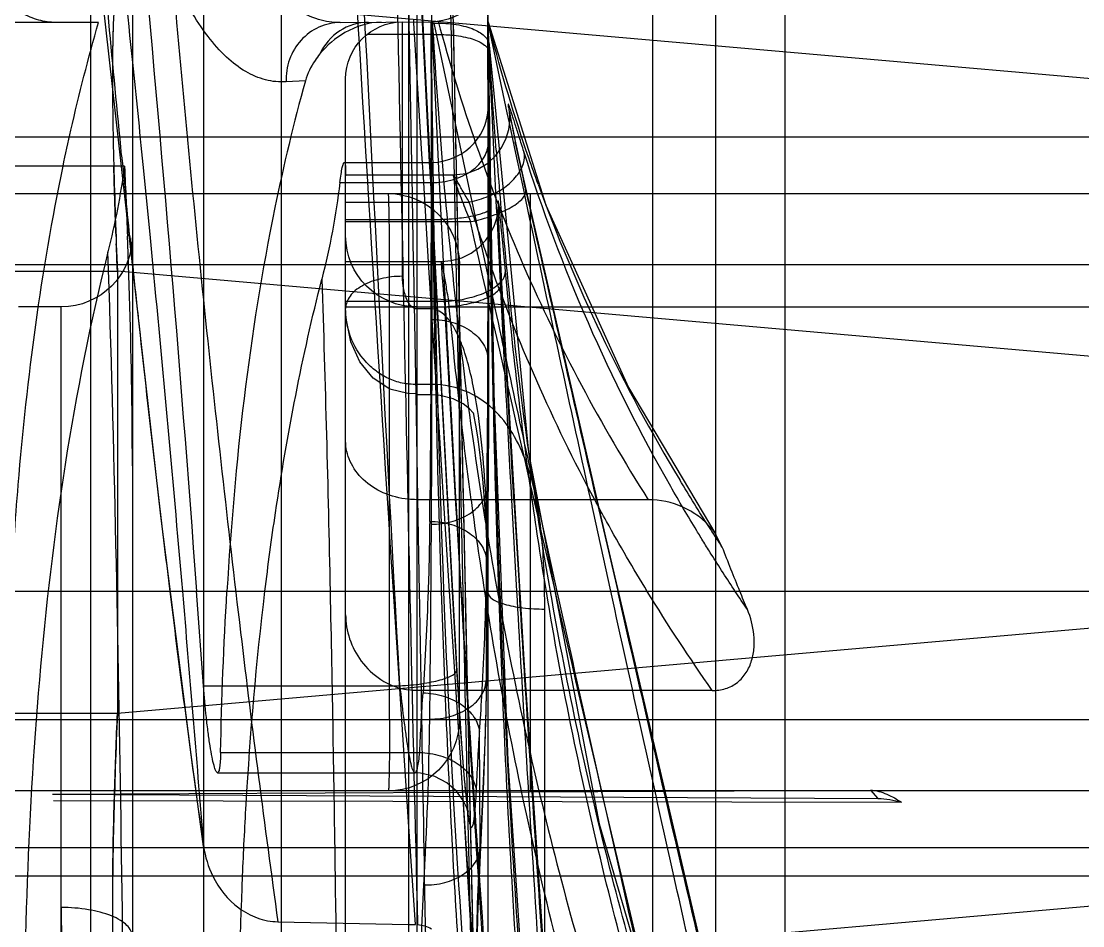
# Model space of a CAD drawing. Header units: millimetres. Extents: x 29875 to 31218, y -21313 to -20364.
# Drawn here: x 30166.93 to 30174.54, y -20591.62 to -20585.13 of the extents above; entities that cross this region are included whole.
import ezdxf

# ---------------------------------------------------------------- set-up
doc = ezdxf.new("R2010")
doc.units = ezdxf.units.MM
doc.header["$LTSCALE"] = 8
doc.layers.add('Cav-cor', color=30, linetype='Continuous')
doc.layers.add('WT', color=4, linetype='Continuous')

# ---------------------------------------------------------------- blocks, each defined once
blk = doc.blocks.new('20160903.150404')
at = {"layer": 'Cav-cor', "color": 241}
for p, q in [((-5.202, 163.209), (-5.202, 99.0338)), ((-4.751, 163.158), (-4.751, 99.8016)), ((-3, 128.4963), (-3, 96.2298)), ((-2.0872, 128.4963), (-2.0872, 101.2108)), ((-3.0195, 119.6821), (-3.0978, 118.153)), ((-3.06, 119.6838), (-3.06, 110.6668)), ((-1.53, 119.681), (-1.53, 110.6428)), ((-3.57, 119.1741), (-3.57, 111.1768)), ((-1.02, 119.171), (-1.02, 106.4241)), ((-0.7193, 119.1277), (-0.7193, 106.7871)), ((-1.064, 116.0337), (-0.7783, 118.5741)), ((-10.4897, 117.5212), (-0.9128, 118.359)), ((-3.0011, 118.268), (-3.0033, 118.152)), ((-5.7031, 111.3362), (-5.7031, 118.227)), ((-3.5697, 118.1917), (-3.5702, 118.1418)), ((-3.57, 118.1599), (-3.5698, 118.1917)), ((-3.3025, 118.2125), (-3.3037, 118.1587)), ((-3.1656, 118.2114), (-3.162, 115.4808)), ((-3.7092, 117.5035), (-3.57, 118.1599)), ((-3.5737, 118.0802), (-3.57, 118.1599)), ((-3.57, 118.1599), (-3.5728, 118.1083)), ((-3.5702, 118.1417), (-3.5716, 117.9876)), ((-3.5699, 118.1604), (-3.5714, 118.1545)), ((-3.5708, 117.9877), (-3.5701, 118.1417)), ((-3.5701, 118.1417), (-3.57, 118.1599)), ((-3.413, 117.0774), (-3.1832, 118.1569)), ((-3.3203, 118.1663), (-3.3335, 117.536)), ((-3.3037, 118.1587), (-3.3171, 117.533)), ((-3.1728, 118.0639), (-3.1702, 118.1565)), ((-2.5111, 118.1507), (-3.1656, 118.1564)), ((-3.1649, 117.4196), (-3.1632, 118.1564)), ((-3.0978, 118.153), (-3.1501, 117.1469)), ((-3.0974, 117.2054), (-3.0396, 118.1489)), ((-3.0396, 118.1489), (-3.0385, 118.1675)), ((-3.0033, 118.152), (-3.0223, 117.1387)), ((-2.958, 116.3304), (-2.958, 118.1546)), ((-0.7777, 118.151), (2.2213, 118.151)), ((-3.5803, 117.9346), (-3.5737, 118.0802)), ((-3.2208, 117.0526), (-3.1728, 118.0639)), ((-3.1728, 118.0639), (-2.7016, 118.0639)), ((-3.5797, 117.9878), (-3.5797, 117.9874)), ((-3.5716, 117.9876), (-3.5722, 117.9344)), ((-3.571, 117.9345), (-3.5708, 117.9877)), ((-3.6006, 117.5006), (-3.5803, 117.9346)), ((-3.5722, 117.9344), (-3.577, 117.5044)), ((-3.5722, 117.5445), (-3.571, 117.9345)), ((-2.55, 108.2453), (-2.55, 117.7466)), ((-2.2609, 117.7316), (-2.1231, 117.7247)), ((-3.7257, 117.5031), (-3.7252, 117.5068)), ((-3.7248, 117.4303), (-3.7092, 117.5035)), ((-3.6155, 117.1869), (-3.6006, 117.5006)), ((-3.577, 117.5044), (-3.5796, 117.2972)), ((-3.5737, 117.5445), (-3.5737, 117.5458)), ((-3.5737, 117.5455), (-3.5737, 117.5371)), ((-3.5736, 117.5413), (-3.5737, 117.5445)), ((-3.5726, 117.3707), (-3.5723, 117.5192)), ((-3.5723, 117.5192), (-3.5722, 117.5445)), ((-3.3335, 117.536), (-3.3408, 117.1845)), ((-3.3171, 117.533), (-3.3253, 117.1444)), ((-3.7711, 117.2131), (-3.7248, 117.4303)), ((-3.7347, 117.4555), (-3.7488, 117.3852)), ((-3.7488, 117.3852), (-3.7689, 117.2889)), ((-3.5739, 117.3872), (-3.5742, 117.296)), ((-3.5727, 117.296), (-3.5726, 117.3707)), ((-3.1651, 117.1477), (-3.1649, 117.4196)), ((0.51, 117.3316), (-10.506, 117.3316)), ((-3.7689, 117.2889), (-3.7947, 117.1685)), ((-3.5796, 117.2972), (-3.5815, 117.1575)), ((-3.5798, 117.1536), (-3.5774, 117.3261)), ((-3.5742, 117.2971), (-3.5746, 117.1469)), ((-3.5729, 117.1453), (-3.5727, 117.296)), ((-3.8274, 116.9495), (-3.7711, 117.2131)), ((-3.6303, 117.234), (-3.6326, 117.2042)), ((-3.5692, 117.142), (-3.6269, 117.1961)), ((-3.1012, 117.1436), (-3.0974, 117.2054)), ((-0.9432, 117.1976), (-0.9512, 117.1174)), ((-3.7947, 117.1685), (-3.8258, 117.0272)), ((-3.6332, 116.8233), (-3.6155, 117.1869)), ((-3.5815, 117.1575), (-3.5866, 116.8229)), ((-3.5827, 116.941), (-3.5798, 117.1536)), ((-3.5746, 117.1469), (-3.5753, 116.8237)), ((-3.5731, 116.8238), (-3.5729, 117.1453)), ((-3.3416, 117.1489), (-3.3435, 117.0562)), ((-3.3408, 117.1845), (-3.3416, 117.1489)), ((-3.3253, 117.1444), (-3.3273, 117.0512)), ((-2.5403, 117.1477), (-3.166, 117.1477)), ((-3.1651, 117.0575), (-3.1651, 117.1477)), ((-3.1501, 117.1469), (-3.1553, 117.0488)), ((-3.1073, 117.044), (-3.1012, 117.1436)), ((-3.0223, 117.1387), (-3.0239, 117.0514)), ((-1.0952, 117.1324), (-1.1444, 116.6331)), ((-0.9512, 117.1174), (-0.9702, 116.929)), ((-0.9637, 117.1194), (1.6574, 117.1194)), ((-3.5684, 116.3551), (-3.413, 117.0774)), ((-3.3435, 117.0562), (-3.3564, 116.4363)), ((-3.3273, 117.0512), (-3.3403, 116.4376)), ((-2.55, 117.0575), (-3.3218, 117.0575)), ((-3.2513, 116.4375), (-3.2208, 117.0526)), ((-3.1553, 117.0488), (-3.1877, 116.4343)), ((-3.1764, 116.7372), (-3.1684, 117.0597)), ((-3.1648, 116.7078), (-3.1651, 117.0575)), ((-3.1454, 116.4311), (-3.1073, 117.044)), ((-3.0239, 117.0514), (-3.0353, 116.4324)), ((-2.5084, 117.0027), (-3.1662, 117.0027)), ((0.102, 116.9236), (-10.506, 116.9236)), ((-3.876, 112.6396), (-3.876, 116.9236)), ((-3.8426, 116.9526), (-3.8412, 116.9576)), ((-3.5844, 116.8221), (-3.5827, 116.941)), ((-3.6357, 116.7711), (-3.6332, 116.8233)), ((-3.5866, 116.8229), (-3.5895, 116.6474)), ((-3.5871, 116.6368), (-3.5844, 116.8221)), ((-3.5753, 116.8237), (-3.5756, 116.6188)), ((-3.573, 116.6151), (-3.5731, 116.8238)), ((-2.55, 116.861), (-3.4368, 116.861)), ((-3.6601, 116.2829), (-3.6357, 116.7711)), ((-3.6451, 116.7781), (-3.6469, 116.7234)), ((-3.181, 116.4359), (-3.1764, 116.7372)), ((-2.55, 116.7372), (-3.1764, 116.7372)), ((-3.6469, 116.7234), (-3.6499, 116.6512)), ((-2.55, 116.7224), (-3.4448, 116.7224)), ((-3.1642, 116.437), (-3.1648, 116.7078)), ((-3.6961, 116.3671), (-3.6747, 116.5956)), ((-3.6499, 116.6512), (-3.6563, 116.5108)), ((-3.5895, 116.6474), (-3.5961, 116.2822)), ((-3.5929, 116.282), (-3.5871, 116.6368)), ((-3.5555, 116.5894), (-3.5918, 116.6429)), ((-3.5756, 116.6188), (-3.5756, 116.2834)), ((-3.5725, 116.2835), (-3.573, 116.6151)), ((-1.1444, 116.6331), (-1.1496, 116.5795)), ((-1.0023, 116.6164), (-1.0078, 116.563)), ((-0.9871, 116.5638), (-0.985, 116.6178)), ((-0.9028, 116.6169), (-0.9048, 116.5629)), ((-1.0078, 116.563), (-1.0195, 116.4511)), ((-3.3564, 116.4363), (-3.3763, 115.4825)), ((-3.3403, 116.4376), (-3.3422, 116.3459)), ((-3.1877, 116.4343), (-3.2383, 115.4849)), ((-2.55, 116.4368), (-3.2379, 116.4368)), ((-3.2374, 116.4368), (-3.2374, 116.4368)), ((-3.2043, 115.4957), (-3.1454, 116.4311)), ((-3.1629, 116.0212), (-3.1642, 116.437)), ((-3.0353, 116.4324), (-3.0361, 116.39)), ((-10.506, 116.4136), (0.51, 116.4136)), ((-10.4897, 115.5288), (-0.9128, 116.3666)), ((-3.366, 113.1496), (-3.366, 116.4136)), ((-3.0361, 116.39), (-3.0526, 115.4795)), ((-2.8649, 113.1496), (-2.8649, 116.4136)), ((-0.9128, 116.3666), (-0.9128, 113.1966)), ((0, 116.3666), (-0.9128, 116.3666)), ((-3.6681, 116.2833), (-3.6678, 116.2863)), ((-3.5756, 116.2834), (-3.5748, 115.7303)), ((-3.5709, 115.7303), (-3.5725, 116.2835)), ((-3.3422, 116.3459), (-3.3605, 115.4777)), ((-2.55, 116.1529), (-3.2895, 116.1529)), ((-2.55, 116.1124), (-8.976, 116.111)), ((-3.162, 116.0968), (-3.06, 116.0968)), ((-3.06, 116.0968), (-3.0599, 115.4827)), ((-0.51, 109.9913), (-0.51, 116.111)), ((-0.51, 116.111), (-0.204, 116.111)), ((-3.1607, 115.576), (-3.1629, 116.0212)), ((-1.2253, 114.6119), (-1.064, 116.0336)), ((-3.5748, 115.7303), (-3.5747, 115.683)), ((-3.5747, 115.683), (-3.5736, 115.3444)), ((-3.5701, 115.5507), (-3.5709, 115.7303)), ((-3.5691, 115.3443), (-3.5701, 115.5507)), ((-3.162, 115.5549), (-3.06, 115.5549)), ((-3.1602, 115.4859), (-3.1607, 115.576)), ((-3.0599, 115.4808), (-3.06, 115.5549)), ((-3.3763, 115.4825), (-3.3776, 115.4207)), ((-3.3605, 115.4777), (-3.3616, 115.4247)), ((-3.2386, 115.5128), (-3.3545, 113.3664)), ((-3.3086, 115.3358), (-3.3021, 115.457)), ((-3.3021, 115.457), (-3.3005, 115.4886)), ((-3.2383, 115.4849), (-3.2785, 114.7402)), ((-3.2149, 115.3289), (-3.2055, 115.4777)), ((-3.2055, 115.4777), (-3.2043, 115.4957)), ((-3.2022, 115.338), (-3.1989, 115.4817)), ((-3.162, 115.4808), (-3.0599, 115.4808)), ((-3.0526, 115.4795), (-3.0659, 114.7373)), ((-3.0599, 115.4808), (-3.0599, 115.4808)), ((-3.3776, 115.4207), (-3.3793, 115.3395)), ((-3.375, 115.335), (-3.3641, 115.4299)), ((-3.3616, 115.4247), (-3.3635, 115.3356)), ((-3.5736, 115.3444), (-3.5712, 114.8453)), ((-3.5687, 115.285), (-3.5691, 115.3443)), ((-3.3793, 115.3395), (-3.3921, 114.7281)), ((-3.3769, 115.3186), (-3.375, 115.335)), ((-3.3635, 115.3356), (-3.3763, 114.7279)), ((-3.3408, 114.7441), (-3.3086, 115.3358)), ((-3.2525, 114.7405), (-3.2149, 115.3289)), ((-3.5659, 114.8453), (-3.5687, 115.285)), ((-3.5712, 114.8452), (-3.5705, 114.7283)), ((-3.5656, 114.8032), (-3.5659, 114.8453)), ((-3.565, 114.7283), (-3.5656, 114.8032)), ((-4.7196, 114.7283), (-3.06, 114.7283)), ((-4.3499, 114.7282), (-4.5013, 114.071)), ((-4.452, 114.0709), (-4.3079, 114.7281)), ((-4.0679, 114.0707), (-3.923, 114.728)), ((-3.7569, 114.7281), (-3.7966, 114.0709)), ((-3.7785, 114.0709), (-3.7419, 114.7281)), ((-3.5705, 114.7283), (-3.5702, 114.6817)), ((-3.5702, 114.6817), (-3.5674, 114.2868)), ((-3.5625, 114.4384), (-3.565, 114.7283)), ((-3.3921, 114.7281), (-3.4062, 114.0669)), ((-3.3763, 114.7279), (-3.3904, 114.0631)), ((-3.3787, 114.0709), (-3.3417, 114.7282)), ((-3.3417, 114.7282), (-3.3408, 114.7441)), ((-3.2785, 114.7402), (-3.3149, 114.0711)), ((-3.2957, 114.071), (-3.2525, 114.7405)), ((-3.1531, 114.5727), (-3.1545, 114.7275)), ((-3.0659, 114.7373), (-3.0779, 114.0634)), ((-1.4407, 112.8999), (-1.2253, 114.6119)), ((-5.2519, 114.3874), (-5.205, 114.4783)), ((-3.5611, 114.2812), (-3.5625, 114.4384)), ((-3.5674, 114.2868), (-3.5659, 114.1109)), ((-3.5592, 113.4414), (-3.5611, 114.2812)), ((3.57, 114.071), (-14.892, 114.071)), ((-3.5659, 114.1109), (-3.5656, 114.071)), ((-3.5656, 114.071), (-3.5592, 113.447)), ((-3.3905, 112.6257), (-3.2957, 114.071)), ((-3.3149, 114.0711), (-3.3458, 113.5103)), ((-2.999, 112.4542), (-2.893, 114.071)), ((-1.5299, 113.3932), (-1.4802, 114.0711)), ((-0.9128, 113.1966), (-10.4897, 114.0345)), ((-3.978, 111.3973), (-3.978, 113.9439)), ((-3.3464, 113.5063), (-3.3458, 113.5103)), ((-1.5299, 113.3932), (-2.939, 113.3932)), ((-5.18, 113.3594), (-3.06, 113.3594)), ((-3.3545, 113.3664), (-3.3704, 113.1222)), ((0, 113.1966), (-0.9128, 113.1966)), ((-10.506, 113.1496), (0.51, 113.1496)), ((-3.5156, 112.2681), (-3.511, 113.0639)), ((-1.653, 112.9147), (-3.0813, 112.9147)), ((-1.5315, 112.2406), (-1.4407, 112.8999)), ((-3.0461, 112.7697), (-3.0463, 112.7697)), ((-1.6301, 112.7697), (-3.0461, 112.7697)), ((-10.506, 112.6396), (0.102, 112.6396)), ((-6.3154, 112.6445), (-6.3684, 112.5851)), ((-0.4475, 112.6148), (-6.3154, 112.6445)), ((-3.4812, 111.2728), (-3.3905, 112.6257)), ((-3.4549, 111.5485), (-3.3905, 112.6257)), ((-0.4541, 112.5714), (-6.5371, 112.5578)), ((-0.4475, 112.6148), (-6.3684, 112.5851)), ((-3.0273, 112.031), (-2.999, 112.4542)), ((-3.5164, 112.236), (-3.5156, 112.2682)), ((-1.5267, 112.2841), (-1.5317, 112.2406)), ((-10.506, 112.2316), (0.51, 112.2316)), ((3.57, 112.031), (-14.892, 112.031)), ((-0.9128, 111.2042), (-10.4897, 112.0421)), ((-3.5574, 111.176), (-3.5019, 112.0309)), ((-3.4349, 112.0292), (-3.4405, 111.7833)), ((-3.1144, 112.0303), (-3.121, 111.6744)), ((-3.0509, 111.6807), (-3.0273, 112.031)), ((-3.4405, 111.7833), (-3.4507, 111.343)), ((-3.121, 111.6744), (-3.1274, 111.3361)), ((-3, 111.6817), (-3.0509, 111.6807)), ((-2.0642, 111.7007), (-3, 111.6817))]:
    blk.add_line(p, q, dxfattribs=at)
for points in [[(-3.0536, 130.7722), (-3.1602, 125.6301), (-3.4254, 113.1853)], [(-3.0081, 120.0485), (-3.1196, 117.8115), (-3.2386, 115.5128)], [(-3.5715, 118.1541), (-3.987, 116.8411), (-4.5793, 115.5321), (-5.205, 114.4783)], [(-3.5702, 118.1414), (-3.6137, 115.4921), (-3.7124, 112.8547), (-3.8628, 110.6374)], [(-3.5797, 117.9878), (-3.8626, 115.0655), (-4.3689, 112.404), (-5.0173, 110.1864)], [(-3.7252, 117.5068), (-3.7253, 117.5064), (-3.7268, 117.4974), (-3.7299, 117.4802), (-3.7347, 117.4555)], [(-3.6269, 117.1961), (-3.6711, 117.2568), (-3.7017, 117.3202), (-3.7197, 117.3823), (-3.7272, 117.4382), (-3.7275, 117.4811), (-3.7257, 117.5031)], [(-3.5705, 117.5029), (-3.5729, 117.5268), (-3.5736, 117.5413)], [(-3.4956, 117.3153), (-3.5164, 117.3468), (-3.5336, 117.3789), (-3.5475, 117.4112), (-3.5581, 117.4431), (-3.5657, 117.4742), (-3.57, 117.5)], [(-3.2983, 117.1697), (-3.3389, 117.1862), (-3.3768, 117.2064), (-3.4117, 117.23), (-3.4432, 117.2564), (-3.4712, 117.285), (-3.4956, 117.3153)], [(-3.3207, 117.0575), (-3.4164, 117.0689), (-3.4984, 117.0983), (-3.5692, 117.142)], [(-3.1659, 117.1477), (-3.2107, 117.1501), (-3.2554, 117.1576), (-3.2983, 117.1697)], [(-3.8258, 117.0272), (-4.4144, 114.4589), (-5.0962, 111.5416), (-5.8114, 108.5347)], [(-3.644, 116.8238), (-3.6441, 116.8253), (-3.6441, 116.8225), (-3.6442, 116.8132), (-3.6445, 116.7984), (-3.6451, 116.7781)], [(-3.5918, 116.6429), (-3.6175, 116.6971), (-3.6336, 116.7484), (-3.6414, 116.7915), (-3.6438, 116.8175), (-3.644, 116.8238)], [(-3.2374, 116.4368), (-3.3061, 116.4427), (-3.3824, 116.4635), (-3.4503, 116.4968), (-3.5082, 116.5397), (-3.5555, 116.5894)], [(-3.6563, 116.5108), (-3.6654, 116.3317), (-3.6681, 116.2833)], [(-3.6681, 116.2833), (-3.8303, 113.5391), (-4.0245, 110.6816), (-4.2265, 108.0573)], [(-3.0599, 115.4865), (-2.9959, 115.4897), (-2.866, 115.5214), (-2.7479, 115.5998), (-2.6513, 115.7175), (-2.5861, 115.8603), (-2.5531, 116.0269), (-2.55, 116.0993)], [(-3.4682, 115.3448), (-3.4693, 115.3421), (-3.4638, 115.3509), (-3.4393, 115.379), (-3.3922, 115.4165), (-3.3211, 115.4522), (-3.229, 115.4761), (-3.162, 115.4808)], [(-3.57, 114.0627), (-3.5689, 114.2078), (-3.5657, 114.3502), (-3.5604, 114.491), (-3.5532, 114.6283), (-3.5443, 114.7586), (-3.5341, 114.8789), (-3.5229, 114.9886), (-3.5109, 115.0883), (-3.498, 115.1801), (-3.4845, 115.2623), (-3.4722, 115.3249), (-3.4684, 115.3412)], [(-3.4684, 115.3412), (-3.4659, 115.3512), (-3.4672, 115.3474), (-3.4682, 115.3448)], [(-3.5592, 113.4414), (-3.5534, 113.1328), (-3.5363, 112.6452), (-3.5164, 112.2359)], [(-3.4254, 113.1853), (-3.4595, 111.7032), (-3.4926, 110.4581), (-3.531, 109.4474), (-3.5808, 108.6809), (-3.6427, 108.1957), (-3.6639, 108.1023)], [(-3.3704, 113.1222), (-3.3862, 112.9069), (-3.3936, 112.8129), (-3.4008, 112.7291), (-3.4075, 112.6561), (-3.4138, 112.5946), (-3.4196, 112.545), (-3.4245, 112.5095), (-3.4261, 112.4993)], [(-3.4261, 112.4993), (-3.4277, 112.4903), (-3.4273, 112.4913), (-3.4189, 112.5176), (-3.3938, 112.5706), (-3.3456, 112.6369), (-3.2765, 112.6977), (-3.1896, 112.7435)], [(-3.1896, 112.7435), (-3.088, 112.7676), (-3.0461, 112.7697)], [(-3.5164, 112.236), (-3.4957, 111.7383), (-3.4869, 111.1645), (-3.4961, 110.6531)]]:
    blk.add_lwpolyline(points, dxfattribs=at)
for centre, radius, start, end in [((-844.7912, 168.3467), 843.6459, 356.311348, 356.6930598), ((-123.7428, 129.426), 123.4068, 354.760511, 355.470725), ((-1145.7677, 175.7633), 1144.5294, 356.8761723, 357.1884485), ((220.6541, 97.81), 222.7287, 174.527064, 175.813176), ((173.8861, 99.7534), 175.8421, 173.74901, 174.088345), ((-3.162, 118.5644), 0.408, 180, 269.5), ((46.0141, 115.88), 49.6365, 177.24253, 177.36732), ((-15.8053, 121.2887), 12.629, 341.2576, 345.62802), ((-48.5352, 120.6168), 45.0323, 356.6527, 356.80682), ((-2.958, 117.7466), 0.408, 0, 89.5), ((-127.2949, 129.75), 126.9736, 354.326607, 354.761302), ((-47.1032, 120.5243), 43.5974, 356.02119, 356.66415), ((188.4521, 98.2408), 190.4865, 174.087022, 174.308309), ((-44.2526, 120.3285), 40.74, 355.64383, 356.01775), ((-27.8485, 122.387), 24.6136, 347.25655, 348.06285), ((-15.5957, 120.9509), 12.3429, 330.23034, 342.4308), ((-15.3506, 121.1427), 12.1515, 340.96246, 341.22065), ((-15.2966, 121.124), 12.0944, 340.0214, 340.96287), ((63.5765, 114.1286), 64.6095, 177.346839, 177.792042), ((4.7969, 117.9151), 5.8153, 187.86433, 194.02644), ((-38.915, 118.0925), 38.0407, 358.41434, 358.53738), ((-41.1519, 118.1547), 40.2784, 358.25118, 358.41397), ((266.629, 116.1077), 269.7967, 179.809932, 180.330434), ((2.983, 117.6693), 5.5318, 186.92159, 194.22148), ((-705.1666, 275.819), 719.0927, 347.0547758, 347.2369713), ((-509.5809, 225.1946), 517.2075, 347.667619, 347.919394), ((-3.3041, 117.5299), 0.6819, 246.87745, 258.78011), ((-2.856, 116.4136), 0.51, 90, 180), ((-132.6005, 130.2767), 132.3054, 354.073728, 354.209824), ((-44.5925, 118.2606), 43.7207, 357.84536, 358.25006), ((-15.6278, 120.7269), 12.7893, 340.52811, 342.40556), ((-701.4372, 275.5275), 715.83, 346.4900711, 347.1824254), ((-35.1759, 118.0293), 31.5563, 356.83361, 357.4651), ((-3.06, 116.621), 0.51, 270, 0), ((-0.51, 116.621), 0.51, 180, 270), ((232.3168, 94.0053), 234.5552, 174.477151, 175.092438), ((-47.1279, 118.3524), 46.2577, 357.53966, 357.7829), ((-15.3462, 120.627), 12.4905, 331.81349, 340.52968), ((-359.453, 134.4177), 356.6553, 356.957662, 357.110312), ((-158.0861, 118.8749), 154.9243, 358.744995, 359.097928), ((-135.4821, 130.5776), 135.2026, 353.827245, 354.002565), ((-460.6239, 215.1054), 467.6017, 347.604163, 347.808222), ((-36.7357, 119.4096), 33.1795, 351.88865, 354.73858), ((-343.3044, 134.9177), 340.1472, 356.597183, 356.860081), ((-362.2636, 134.378), 359.0598, 356.862866, 357.111299), ((-142.7291, 118.974), 139.159, 358.50633, 358.89162), ((-151.3785, 118.8197), 147.8074, 358.652912, 359.016243), ((187.7467, 110.1509), 190.2257, 178.144465, 178.819156), ((-38.3489, 119.4038), 35.2098, 353.51952, 354.70229), ((-317.2254, 133.2872), 314.4342, 355.365372, 356.868873), ((-134.6084, 130.4789), 134.3234, 352.982762, 353.826405), ((239.901, 116.9276), 243.0655, 180.339839, 180.518619), ((-121.2843, 118.4192), 117.707, 358.203011, 358.504196), ((-130.3176, 118.3309), 126.7409, 358.371138, 358.649999), ((-35.4679, 119.0748), 32.3101, 352.26811, 353.32392), ((-132.0484, 118.3005), 128.8803, 358.41351, 358.682875), ((-16.2265, 121.6723), 13.1724, 327.15782, 328.90694), ((-16.1993, 121.2799), 13.0303, 329.4838, 330.29272), ((-15.6378, 120.7795), 12.8195, 331.03539, 331.82845), ((-32.487, 119.0757), 28.9044, 350.02803, 351.34906), ((-33.3528, 118.9475), 29.7652, 350.56964, 351.85058), ((-106.6722, 117.96), 103.0877, 357.837914, 358.203457), ((-115.9157, 117.9194), 112.333, 358.036719, 358.37212), ((-33.6936, 118.8336), 30.5194, 351.0213, 352.26865), ((-117.494, 117.8955), 114.3202, 358.08284, 358.414436), ((-3.0601, 115.3371), 0.6088, 270.01277, 275.7398), ((-16.3554, 121.3719), 13.2114, 328.6878, 329.48381), ((-4.7834, 114.1998), 0.5053, 139.03902, 146.547), ((-16.4714, 121.8289), 13.4631, 326.88189, 327.16314), ((-15.9625, 120.9627), 13.1923, 328.50209, 331.02205), ((234.9926, 115.8944), 238.1596, 180.323011, 180.659236), ((16.6693, 114.7732), 19.8233, 180.57953, 182.02989), ((-16.559, 121.8861), 13.5676, 326.44765, 326.8817), ((-16.4909, 121.4541), 13.3699, 328.27398, 328.68835), ((-20.2507, 120.1617), 16.0719, 337.73273, 338.94409), ((-16.6095, 121.5275), 13.5094, 327.84252, 328.27395), ((-16.8602, 121.686), 13.806, 326.51975, 327.83928), ((14.538, 114.4684), 18.1, 180.59258, 181.2581), ((-19.9346, 120.0324), 15.7303, 337.21273, 337.73215), ((-17.1433, 121.8725), 14.145, 325.88845, 326.52249), ((-16.7202, 121.4364), 14.0859, 325.01196, 328.46967), ((-778.2687, 292.6548), 794.1084, 346.852728, 347.0038338), ((-578.3755, 240.2728), 587.6352, 347.3946804, 347.5984164), ((-534.2583, 231.353), 543.0074, 347.306038, 347.526583), ((-30.5977, 118.7362), 26.9849, 345.6096, 350.04317), ((-30.8338, 118.5042), 27.2076, 346.23394, 350.62133), ((-30.9367, 118.3716), 27.7242, 346.77761, 351.07525), ((-325.733, 133.8543), 322.5437, 356.120378, 356.483525), ((-339.1988, 133.0894), 335.959, 356.40624, 356.75477), ((-85.0143, 117.0924), 81.4125, 356.435289, 357.873015), ((-90.3804, 116.9891), 86.7809, 356.724672, 358.073031), ((-331.3446, 132.8547), 328.5034, 356.365582, 356.722041), ((-91.403, 116.9666), 88.2128, 356.792472, 358.118905), ((23.0956, 115.0299), 26.2548, 182.09309, 183.68362), ((299.6603, 107.7683), 302.1646, 178.804797, 179.191667), ((-31.3818, 112.3217), 29.7347, 1.14279, 3.3728), ((288.8815, 89.1104), 291.3313, 175.084992, 175.437651), ((-103.2494, 126.6118), 102.7268, 351.982602, 352.986718), ((-30.8813, 111.5973), 27.8312, 2.71321, 3.59652), ((-3.0604, 113.8062), 0.4468, 270.05657, 277.91064), ((-46.4905, 111.2373), 45.6197, 1.75916, 2.46153), ((-2.856, 113.1496), 0.51, 180, 270), ((-30.9548, 111.3595), 27.4967, 2.66203, 3.55372), ((-35.7544, 111.5629), 34.8787, 0.76175, 1.76596), ((-29.019, 110.9672), 25.5366, 2.38785, 2.9199), ((-837.0965, 306.3915), 854.5187, 346.732484, 346.8529942), ((-630.5842, 251.9426), 641.1322, 347.2330602, 347.3951477), ((-28.7496, 118.282), 25.0818, 341.16495, 345.56553), ((-29.0708, 118.068), 25.3914, 341.85612, 346.24323), ((-596.1903, 245.2948), 606.4893, 347.1377758, 347.3068104), ((-28.8901, 117.8825), 25.62, 341.96315, 346.79547), ((-316.5153, 133.2305), 313.3049, 355.738728, 356.120136), ((-327.4527, 132.3558), 324.19, 356.132256, 356.405519), ((-67.0798, 115.9972), 63.4446, 355.149234, 356.41544), ((-70.1359, 115.8553), 66.5047, 355.498308, 356.70335), ((-23.3798, 111.1804), 19.8934, 0.11381, 2.45124), ((-68.9683, 115.7204), 65.7436, 355.23715, 356.782835), ((511.9192, 104.8484), 514.4436, 179.200004, 179.577546), ((-37.9218, 110.5565), 36.1411, 0.16596, 2.33834)]:
    blk.add_arc(centre, radius, start, end, dxfattribs=at)
for points, knots in [([(-2.86, 121.0827), (-2.8962, 119.4143), (-2.9627, 116.2802), (-3.0286, 113.146), (-3.0661, 111.6804)], [0, 0, 0, 0, 0.532324, 1, 1, 1, 1]), ([(-1.1096, 121.0796), (-1.1661, 120.2306), (-1.2931, 118.5642), (-1.5267, 116.1299), (-1.7818, 113.8519), (-1.9673, 112.3916), (-2.0642, 111.7007)], [0, 0, 0, 0, 0.270719, 0.531681, 0.778013, 1, 1, 1, 1]), ([(-2.5111, 118.1507), (-2.4585, 118.1502), (-2.3497, 118.1658), (-2.1943, 118.2398), (-2.0476, 118.3612), (-1.9085, 118.5278), (-1.7755, 118.7384), (-1.5951, 119.0976), (-1.4846, 119.3978), (-1.4147, 119.6111)], [0, 0, 0, 0, 0.081854, 0.167905, 0.264384, 0.375626, 0.504089, 0.650934, 1, 1, 1, 1]), ([(-2.1231, 117.7247), (-2.0739, 117.7222), (-1.9717, 117.7325), (-1.8244, 117.7959), (-1.6852, 117.9046), (-1.5528, 118.0562), (-1.4261, 118.2499), (-1.2533, 118.5835), (-1.1476, 118.8639), (-1.0805, 119.0635)], [0, 0, 0, 0, 0.082285, 0.168071, 0.263878, 0.37433, 0.502214, 0.648937, 1, 1, 1, 1]), ([(-0.4718, 118.151), (-0.4302, 118.151), (-0.3447, 118.1629), (-0.2213, 118.2164), (-0.1031, 118.304), (-0.0326, 118.379), (0.0023, 118.421)], [0, 0, 0, 0, 0.221587, 0.453472, 0.709552, 1, 1, 1, 1]), ([(-0.9128, 118.359), (-0.9089, 118.3594), (-0.9012, 118.3431), (-0.8968, 118.3177), (-0.8903, 118.2692), (-0.8859, 118.205), (-0.8819, 118.1218), (-0.878, 117.9783), (-0.8765, 117.7612), (-0.8791, 117.4623), (-0.8862, 117.1211), (-0.8974, 116.7511), (-0.9073, 116.4964), (-0.9128, 116.3666)], [0, 0, 0, 0, 0.005945, 0.020311, 0.043867, 0.076572, 0.118192, 0.168375, 0.292473, 0.444084, 0.617203, 0.804946, 1, 1, 1, 1]), ([(-3.214, 118.1597), (-3.3746, 117.5616), (-3.7868, 116.3729), (-4.3809, 115.2635), (-4.7196, 114.7283)], [0, 0, 0, 0, 0.494359, 1, 1, 1, 1]), ([(-3.1716, 118.1565), (-3.2108, 117.4864), (-3.3181, 116.1467), (-3.5999, 114.1479), (-4.0247, 112.1692), (-4.4116, 110.8741), (-4.6315, 110.2346)], [0, 0, 0, 0, 0.24923, 0.498774, 0.748919, 1, 1, 1, 1]), ([(-3.1724, 118.1448), (-3.2236, 118.1472), (-3.2989, 118.1447), (-3.3936, 118.1275), (-3.4548, 118.1091), (-3.5059, 118.0855), (-3.5453, 118.0572), (-3.5715, 118.0246), (-3.579, 117.9996), (-3.5797, 117.9878)], [0, 0, 0, 0, 0.328049, 0.479258, 0.616193, 0.736181, 0.83834, 0.924358, 1, 1, 1, 1]), ([(-3.1627, 118.1564), (-3.1745, 116.9096), (-3.2177, 114.4161), (-3.3501, 111.9246), (-3.4563, 110.6823)], [0, 0, 0, 0, 0.499998, 1, 1, 1, 1]), ([(-2.8039, 118.1533), (-2.7141, 118.1525), (-2.5451, 118.098), (-2.4152, 117.9857), (-2.3649, 117.925)], [0, 0, 0, 0, 0.532842, 1, 1, 1, 1]), ([(-2.7113, 118.1524), (-2.6402, 118.1518), (-2.4939, 118.1072), (-2.3959, 117.9907), (-2.3649, 117.925)], [0, 0, 0, 0, 0.49466, 1, 1, 1, 1]), ([(-2.5111, 118.1507), (-2.4589, 118.1503), (-2.3528, 118.1268), (-2.2216, 118.0301), (-2.1372, 117.8887), (-2.1208, 117.7788), (-2.1232, 117.7247)], [0, 0, 0, 0, 0.245253, 0.493365, 0.745391, 1, 1, 1, 1]), ([(-0.5227, 117.1198), (-0.5408, 117.2062), (-0.6161, 117.5523), (-0.7039, 117.8956), (-0.7777, 118.151)], [0, 0, 0, 0, 0.249186, 1, 1, 1, 1]), ([(-3.327, 118.0591), (-3.3713, 118.0542), (-3.4477, 118.0405), (-3.5214, 118.0099), (-3.5471, 117.9892)], [0, 0, 0, 0, 0.57488, 1, 1, 1, 1]), ([(-3.1728, 118.0639), (-3.1859, 118.0644), (-3.2373, 118.0656), (-3.2889, 118.0632), (-3.327, 118.0591)], [0, 0, 0, 0, 0.2548, 1, 1, 1, 1]), ([(-0.8815, 118.0991), (-0.881, 118.084), (-0.8791, 118.017), (-0.8781, 117.9499), (-0.8777, 117.898)], [0, 0, 0, 0, 0.225614, 1, 1, 1, 1]), ([(-3.5624, 117.9746), (-3.564, 117.9728), (-3.5695, 117.9659), (-3.5741, 117.9582), (-3.5764, 117.9521)], [0, 0, 0, 0, 0.266295, 1, 1, 1, 1]), ([(-2.3649, 117.925), (-2.3527, 117.9103), (-2.3085, 117.8516), (-2.2754, 117.784), (-2.2609, 117.7316)], [0, 0, 0, 0, 0.260435, 1, 1, 1, 1]), ([(-2.2609, 117.7316), (-2.1776, 117.4315), (-1.8908, 116.2283), (-1.7537, 114.9939), (-1.6986, 114.0711)], [0, 0, 0, 0, 0.25199, 1, 1, 1, 1]), ([(-3.8285, 117.2251), (-3.8173, 117.2603), (-3.7968, 117.3251), (-3.7724, 117.4024), (-3.7555, 117.4552), (-3.7452, 117.4872), (-3.7365, 117.5142), (-3.7295, 117.5348), (-3.7236, 117.5516), (-3.7204, 117.5587), (-3.7169, 117.5676), (-3.7152, 117.5632), (-3.7158, 117.5601), (-3.7163, 117.5526), (-3.7184, 117.5402), (-3.7216, 117.5208), (-3.7244, 117.5061), (-3.7259, 117.4978)], [0, 0, 0, 0, 0.258686, 0.476551, 0.568085, 0.647075, 0.712943, 0.765261, 0.803675, 0.828063, 0.838547, 0.844037, 0.851664, 0.862722, 0.895126, 0.941018, 1, 1, 1, 1]), ([(-3.7259, 117.4978), (-3.7284, 117.4848), (-3.7416, 117.4174), (-3.7557, 117.3502), (-3.7672, 117.296)], [0, 0, 0, 0, 0.192837, 1, 1, 1, 1]), ([(-3.5774, 117.3261), (-3.5764, 117.4035), (-3.5724, 117.7229), (-3.5739, 117.3842), (-3.5742, 117.2971)], [0, 0, 0, 0, 0.470648, 1, 1, 1, 1]), ([(-3.1662, 117.0027), (-3.2189, 117.0028), (-3.3211, 117.0169), (-3.4549, 117.0785), (-3.5498, 117.1742), (-3.5743, 117.2573), (-3.5742, 117.296)], [0, 0, 0, 0, 0.286719, 0.553517, 0.789159, 1, 1, 1, 1]), ([(-3.6326, 117.2042), (-3.6485, 116.9973), (-3.7187, 116.1696), (-3.8177, 115.3441), (-3.9115, 114.728)], [0, 0, 0, 0, 0.249823, 1, 1, 1, 1]), ([(-3.5719, 116.9028), (-3.613, 116.9203), (-3.6878, 116.9614), (-3.7767, 117.0415), (-3.8303, 117.1315), (-3.8352, 117.1973), (-3.8285, 117.2251)], [0, 0, 0, 0, 0.303521, 0.575291, 0.805231, 1, 1, 1, 1]), ([(-3.1684, 117.0597), (-3.1681, 117.0723), (-3.1677, 117.09), (-3.1671, 117.1118), (-3.1669, 117.1244), (-3.1664, 117.1339), (-3.1666, 117.1415), (-3.1656, 117.1446), (-3.1664, 117.1477), (-3.1659, 117.1477)], [0, 0, 0, 0, 0.430077, 0.602181, 0.744343, 0.855685, 0.935681, 0.983886, 1, 1, 1, 1]), ([(-3.1659, 117.1477), (-3.1652, 117.1473), (-3.1661, 117.1448), (-3.1656, 117.1419), (-3.1658, 117.1354), (-3.1656, 117.1247), (-3.1657, 117.1084), (-3.1658, 117.0877), (-3.1659, 117.052), (-3.1661, 117.0232), (-3.1662, 117.0027)], [0, 0, 0, 0, 0.016992, 0.037704, 0.066512, 0.14808, 0.260955, 0.404041, 0.576021, 1, 1, 1, 1]), ([(-2.5408, 117.1477), (-2.5433, 117.1477), (-2.5466, 117.1362), (-2.5483, 117.12), (-2.5499, 117.0882), (-2.55, 117.0646), (-2.55, 117.0508)], [0, 0, 0, 0, 0.076125, 0.267304, 0.578183, 1, 1, 1, 1]), ([(-2.5084, 117.0027), (-2.5109, 117.0232), (-2.5159, 117.0591), (-2.5235, 117.1004), (-2.5296, 117.1249), (-2.5335, 117.137), (-2.5365, 117.1441), (-2.5395, 117.1477), (-2.5408, 117.1477)], [0, 0, 0, 0, 0.413957, 0.725083, 0.837597, 0.920427, 0.973607, 1, 1, 1, 1]), ([(-0.1494, 114.0711), (-0.1631, 114.3261), (-0.2319, 115.348), (-0.3657, 116.3671), (-0.5227, 117.1198)], [0, 0, 0, 0, 0.249338, 1, 1, 1, 1]), ([(-3.3207, 117.0575), (-3.3201, 117.0575), (-3.3197, 117.0544), (-3.3218, 117.0473), (-3.327, 117.0281), (-3.3376, 116.9991), (-3.3523, 116.9586), (-3.3709, 116.9093), (-3.3929, 116.8522), (-3.4178, 116.789), (-3.4355, 116.7451), (-3.4448, 116.7224)], [0, 0, 0, 0, 0.004849, 0.01806, 0.07202, 0.161107, 0.282101, 0.430974, 0.603296, 0.794487, 1, 1, 1, 1]), ([(-3.4368, 116.861), (-3.4217, 116.8875), (-3.4002, 116.9253), (-3.3732, 116.9726), (-3.3568, 117.0014), (-3.3434, 117.0242), (-3.3332, 117.0419), (-3.3261, 117.0511), (-3.3225, 117.0575), (-3.3207, 117.0575)], [0, 0, 0, 0, 0.400675, 0.57054, 0.715884, 0.833679, 0.921349, 0.976965, 1, 1, 1, 1]), ([(-3.9301, 116.9917), (-4.0631, 116.6259), (-4.3676, 115.9006), (-4.7421, 115.2088), (-4.9466, 114.8697)], [0, 0, 0, 0, 0.495678, 1, 1, 1, 1]), ([(-3.4448, 116.7224), (-3.4988, 116.7332), (-3.5772, 116.7543), (-3.6739, 116.7925), (-3.7351, 116.8229), (-3.7846, 116.8556), (-3.8268, 116.8924), (-3.8473, 116.9316), (-3.8426, 116.9526)], [0, 0, 0, 0, 0.342559, 0.501655, 0.644626, 0.767069, 0.866443, 1, 1, 1, 1]), ([(-2.8649, 116.4136), (-2.8649, 116.4467), (-2.8648, 116.5118), (-2.8643, 116.6062), (-2.8635, 116.6934), (-2.8624, 116.7696), (-2.8613, 116.8251), (-2.8603, 116.8619), (-2.8596, 116.8834), (-2.8586, 116.8998), (-2.8582, 116.9129), (-2.8568, 116.9186), (-2.8569, 116.9236), (-2.856, 116.9236)], [0, 0, 0, 0, 0.194572, 0.38246, 0.555321, 0.706715, 0.830951, 0.881433, 0.923437, 0.956488, 0.980349, 0.994864, 1, 1, 1, 1]), ([(-3.6747, 116.5956), (-3.6719, 116.6245), (-3.6669, 116.6774), (-3.6607, 116.7403), (-3.6564, 116.7828), (-3.6537, 116.8084), (-3.6513, 116.8299), (-3.6493, 116.8462), (-3.6475, 116.8597), (-3.6463, 116.8653), (-3.6451, 116.8725), (-3.643, 116.868), (-3.6437, 116.8625), (-3.643, 116.8515), (-3.6434, 116.8366), (-3.6435, 116.8249), (-3.6437, 116.8184)], [0, 0, 0, 0, 0.26371, 0.482267, 0.573194, 0.651283, 0.716221, 0.767702, 0.805428, 0.829258, 0.839336, 0.8444, 0.86285, 0.895057, 0.940845, 1, 1, 1, 1]), ([(-3.6437, 116.8184), (-3.6439, 116.8069), (-3.6457, 116.7453), (-3.6483, 116.6837), (-3.6505, 116.6336)], [0, 0, 0, 0, 0.186801, 1, 1, 1, 1]), ([(-3.5776, 116.8078), (-3.5786, 116.8089), (-3.5821, 116.813), (-3.5844, 116.8183), (-3.5844, 116.8221)], [0, 0, 0, 0, 0.288505, 1, 1, 1, 1]), ([(-3.4646, 116.7643), (-3.4892, 116.7695), (-3.528, 116.7795), (-3.567, 116.7965), (-3.5776, 116.8078)], [0, 0, 0, 0, 0.619613, 1, 1, 1, 1]), ([(-3.1764, 116.7372), (-3.2285, 116.7379), (-3.325, 116.7427), (-3.421, 116.7553), (-3.4646, 116.7643)], [0, 0, 0, 0, 0.53886, 1, 1, 1, 1]), ([(-1.02, 114.9699), (-1.02, 115.1016), (-1.0167, 115.633), (-1.002, 116.1643), (-0.9871, 116.5638)], [0, 0, 0, 0, 0.247688, 1, 1, 1, 1]), ([(-3.2895, 116.1529), (-3.2861, 116.1731), (-3.2796, 116.2119), (-3.2703, 116.267), (-3.262, 116.3156), (-3.2548, 116.3569), (-3.2488, 116.3899), (-3.2445, 116.412), (-3.2417, 116.4248), (-3.24, 116.4313), (-3.2388, 116.4346), (-3.2379, 116.4368), (-3.2374, 116.4368)], [0, 0, 0, 0, 0.213054, 0.407868, 0.579907, 0.72576, 0.842596, 0.928148, 0.95866, 0.980749, 0.9944, 1, 1, 1, 1]), ([(-3.2374, 116.4368), (-3.2368, 116.4368), (-3.2364, 116.434), (-3.236, 116.4302), (-3.236, 116.4226), (-3.2364, 116.4078), (-3.2378, 116.3821), (-3.2403, 116.3442), (-3.244, 116.2969), (-3.2486, 116.2414), (-3.2542, 116.179), (-3.2584, 116.1352), (-3.2607, 116.1124)], [0, 0, 0, 0, 0.005265, 0.018818, 0.040977, 0.071669, 0.158032, 0.275945, 0.422717, 0.594996, 0.788873, 1, 1, 1, 1]), ([(-0.9852, 108.1079), (-0.9755, 109.5078), (-0.948, 112.3074), (-0.8918, 115.1067), (-0.845, 116.5057)], [0, 0, 0, 0, 0.500046, 1, 1, 1, 1]), ([(-0.845, 116.5056), (-0.5932, 115.5003), (-0.2921, 113.4448), (-0.2364, 111.3769), (-0.2426, 110.3466)], [0, 0, 0, 0, 0.50145, 1, 1, 1, 1]), ([(-3.5714, 116.2245), (-3.5901, 116.2338), (-3.6301, 116.2575), (-3.6801, 116.3022), (-3.6968, 116.3475), (-3.6961, 116.3671)], [0, 0, 0, 0, 0.317227, 0.702972, 1, 1, 1, 1]), ([(-3.2607, 116.1124), (-3.3136, 116.115), (-3.4125, 116.1266), (-3.5273, 116.1579), (-3.6001, 116.1932), (-3.6383, 116.2206), (-3.6628, 116.2504), (-3.6686, 116.2732), (-3.6681, 116.2833)], [0, 0, 0, 0, 0.339525, 0.636133, 0.757014, 0.856396, 0.935189, 1, 1, 1, 1]), ([(-2.9997, 116.1427), (-2.9833, 116.1711), (-2.9638, 116.2341), (-2.958, 116.2986), (-2.958, 116.3304)], [0, 0, 0, 0, 0.507662, 1, 1, 1, 1]), ([(-2.958, 116.3304), (-2.9057, 116.3304), (-2.806, 116.3197), (-2.6913, 116.2792), (-2.6196, 116.2306), (-2.5702, 116.1805), (-2.5501, 116.1306), (-2.55, 116.0993)], [0, 0, 0, 0, 0.308369, 0.586297, 0.707398, 0.815514, 1, 1, 1, 1]), ([(-1.9709, 114.0711), (-1.9935, 114.2587), (-2.0943, 115.011), (-2.2391, 115.7578), (-2.3792, 116.3103)], [0, 0, 0, 0, 0.249056, 1, 1, 1, 1]), ([(-3.2895, 116.1529), (-3.3407, 116.1567), (-3.4373, 116.1719), (-3.5303, 116.2038), (-3.5714, 116.2245)], [0, 0, 0, 0, 0.526836, 1, 1, 1, 1]), ([(-3.06, 116.0968), (-3.0465, 116.0968), (-3.0209, 116.1103), (-3.006, 116.1318), (-2.9997, 116.1427)], [0, 0, 0, 0, 0.517398, 1, 1, 1, 1]), ([(-3.4742, 115.5), (-3.4632, 115.5584), (-3.4385, 115.6729), (-3.3966, 115.8127), (-3.3524, 115.9186), (-3.3104, 115.9944), (-3.255, 116.0656), (-3.1945, 116.0969), (-3.162, 116.0968)], [0, 0, 0, 0, 0.251746, 0.496636, 0.61733, 0.738129, 0.86233, 1, 1, 1, 1]), ([(-3.06, 115.5549), (-3.0252, 115.5549), (-2.9554, 115.5605), (-2.8553, 115.5935), (-2.7668, 115.6492), (-2.6634, 115.7408), (-2.5737, 115.8923), (-2.55, 116.0302), (-2.55, 116.0988)], [0, 0, 0, 0, 0.126345, 0.252222, 0.378332, 0.503326, 0.751304, 1, 1, 1, 1]), ([(-3.1629, 116.0212), (-3.2152, 116.0211), (-3.317, 116.007), (-3.4503, 115.946), (-3.5452, 115.8513), (-3.5705, 115.7689), (-3.5709, 115.7303)], [0, 0, 0, 0, 0.286446, 0.55322, 0.789093, 1, 1, 1, 1]), ([(-3.978, 113.9439), (-3.9779, 114.1249), (-3.9686, 114.4701), (-3.8948, 114.8893), (-3.7704, 115.1809), (-3.6342, 115.3703), (-3.4295, 115.5177), (-3.2546, 115.5548), (-3.162, 115.5549)], [0, 0, 0, 0, 0.270672, 0.51653, 0.630584, 0.742454, 0.861438, 1, 1, 1, 1]), ([(-3.57, 114.0629), (-3.5698, 114.3114), (-3.5648, 114.6789), (-3.5273, 115.1583), (-3.4953, 115.3885), (-3.4742, 115.5)], [0, 0, 0, 0, 0.516986, 0.76389, 1, 1, 1, 1]), ([(-2.9992, 114.7313), (-2.9378, 114.7375), (-2.8198, 114.7676), (-2.672, 114.863), (-2.5736, 114.9954), (-2.55, 115.0997), (-2.55, 115.1498)], [0, 0, 0, 0, 0.277077, 0.536488, 0.775206, 1, 1, 1, 1]), ([(-3.1632, 114.5517), (-3.216, 114.5516), (-3.3187, 114.5654), (-3.4529, 114.6269), (-3.5478, 114.723), (-3.5717, 114.8065), (-3.5712, 114.8453)], [0, 0, 0, 0, 0.287142, 0.553874, 0.789168, 1, 1, 1, 1]), ([(-5.043, 114.635), (-5.0195, 114.6498), (-4.9197, 114.7032), (-4.8048, 114.7283), (-4.7196, 114.7283)], [0, 0, 0, 0, 0.245645, 1, 1, 1, 1]), ([(-5.1649, 114.531), (-5.1562, 114.541), (-5.1196, 114.5801), (-5.077, 114.6136), (-5.043, 114.635)], [0, 0, 0, 0, 0.247673, 1, 1, 1, 1]), ([(-3.1531, 114.5727), (-3.2054, 114.5724), (-3.3071, 114.5581), (-3.4402, 114.4968), (-3.5352, 114.4021), (-3.5606, 114.3197), (-3.5611, 114.2812)], [0, 0, 0, 0, 0.286247, 0.553065, 0.789102, 1, 1, 1, 1]), ([(-3.511, 113.0641), (-3.5165, 113.1481), (-3.5376, 113.4834), (-3.5521, 113.8192), (-3.5577, 114.071)], [0, 0, 0, 0, 0.250446, 1, 1, 1, 1]), ([(-1.8107, 112.0311), (-1.8178, 112.2013), (-1.8517, 112.8827), (-1.9095, 113.563), (-1.9709, 114.0711)], [0, 0, 0, 0, 0.249762, 1, 1, 1, 1]), ([(-3.57, 114.0628), (-3.57, 114.0444), (-3.5973, 114.0162), (-3.6414, 113.9944), (-3.6925, 113.9766), (-3.7537, 113.9625), (-3.8498, 113.9479), (-3.9259, 113.9439), (-3.978, 113.9439)], [0, 0, 0, 0, 0.124623, 0.221573, 0.342927, 0.486224, 0.647285, 1, 1, 1, 1]), ([(-3.4062, 114.0669), (-3.41, 113.8902), (-3.4246, 113.2106), (-3.4398, 112.5311), (-3.4517, 112.0282)], [0, 0, 0, 0, 0.260006, 1, 1, 1, 1]), ([(-3.3904, 114.0631), (-3.3941, 113.8883), (-3.4086, 113.2103), (-3.4234, 112.5323), (-3.4349, 112.0292)], [0, 0, 0, 0, 0.25789, 1, 1, 1, 1]), ([(-3.0779, 114.0634), (-3.081, 113.889), (-3.0931, 113.2113), (-3.1052, 112.5337), (-3.1144, 112.0303)], [0, 0, 0, 0, 0.257243, 1, 1, 1, 1]), ([(-5.18, 113.3594), (-5.212, 113.3594), (-5.2765, 113.3677), (-5.3633, 113.4126), (-5.4278, 113.4854), (-5.4661, 113.5734), (-5.4823, 113.6669), (-5.4801, 113.7916), (-5.4559, 113.883), (-5.432, 113.9398)], [0, 0, 0, 0, 0.127031, 0.253957, 0.380246, 0.506076, 0.630949, 0.754911, 1, 1, 1, 1]), ([(-2.55, 113.9018), (-2.55, 113.8439), (-2.5702, 113.7251), (-2.6566, 113.5613), (-2.7995, 113.424), (-2.9296, 113.3733), (-2.999, 113.3637)], [0, 0, 0, 0, 0.229511, 0.467685, 0.722489, 1, 1, 1, 1]), ([(-3.3458, 113.5103), (-3.3511, 113.413), (-3.3602, 113.2676), (-3.3733, 113.076), (-3.3833, 112.9386), (-3.3933, 112.8101), (-3.4031, 112.6938), (-3.4128, 112.5927), (-3.4221, 112.5094), (-3.4301, 112.4521), (-3.4369, 112.4173), (-3.4413, 112.399), (-3.4458, 112.3874), (-3.4495, 112.3788), (-3.4571, 112.3787), (-3.4608, 112.3873), (-3.4649, 112.3987), (-3.4686, 112.417), (-3.4724, 112.4405), (-3.476, 112.4698), (-3.4794, 112.5043), (-3.4839, 112.5605), (-3.4864, 112.6052), (-3.4878, 112.6366)], [0, 0, 0, 0, 0.208377, 0.311421, 0.410411, 0.502992, 0.586858, 0.659889, 0.720173, 0.766076, 0.783247, 0.796432, 0.805601, 0.810983, 0.814125, 0.819373, 0.8284, 0.84145, 0.858526, 0.87954, 0.904369, 0.932855, 1, 1, 1, 1]), ([(-2.939, 113.3932), (-2.9915, 113.396), (-3.0678, 113.4031), (-3.1644, 113.4195), (-3.2254, 113.4335), (-3.2766, 113.45), (-3.3175, 113.4679), (-3.3472, 113.4907), (-3.3464, 113.5063)], [0, 0, 0, 0, 0.362606, 0.527894, 0.674139, 0.796503, 0.891713, 1, 1, 1, 1]), ([(-3.5592, 113.4471), (-3.558, 113.349), (-3.5503, 112.9558), (-3.5315, 112.563), (-3.5156, 112.2683)], [0, 0, 0, 0, 0.249538, 1, 1, 1, 1]), ([(-3.1512, 113.1542), (-3.2035, 113.1539), (-3.305, 113.1671), (-3.4382, 113.2269), (-3.5334, 113.3209), (-3.5587, 113.4029), (-3.5592, 113.4414)], [0, 0, 0, 0, 0.286753, 0.553365, 0.788928, 1, 1, 1, 1]), ([(-2.939, 113.3932), (-2.9465, 113.3174), (-2.9594, 113.2057), (-2.9781, 113.0621), (-2.992, 112.9668), (-3.005, 112.888), (-3.0184, 112.8261), (-3.0284, 112.791), (-3.0401, 112.7697), (-3.0461, 112.7697)], [0, 0, 0, 0, 0.358776, 0.529284, 0.682623, 0.811257, 0.909028, 0.971758, 1, 1, 1, 1]), ([(-1.6304, 112.7697), (-1.6283, 112.7698), (-1.6231, 112.7741), (-1.6143, 112.7909), (-1.6031, 112.8276), (-1.5901, 112.8874), (-1.5764, 112.967), (-1.5629, 113.0619), (-1.5457, 113.2056), (-1.5354, 113.3174), (-1.5299, 113.3932)], [0, 0, 0, 0, 0.010188, 0.02802, 0.090904, 0.188879, 0.317603, 0.470907, 0.641317, 1, 1, 1, 1]), ([(-3.1049, 113.3431), (-3.1548, 113.3416), (-3.252, 113.3259), (-3.3802, 113.2668), (-3.4748, 113.1783), (-3.5065, 113.1012), (-3.511, 113.064)], [0, 0, 0, 0, 0.282401, 0.549034, 0.78788, 1, 1, 1, 1]), ([(-0.9128, 113.1966), (-0.9073, 113.0669), (-0.8974, 112.8121), (-0.8862, 112.4421), (-0.8791, 112.1009), (-0.8765, 111.8021), (-0.878, 111.585), (-0.8819, 111.4414), (-0.8859, 111.3583), (-0.8903, 111.2941), (-0.8968, 111.2456), (-0.9012, 111.2202), (-0.9089, 111.2039), (-0.9128, 111.2042)], [0, 0, 0, 0, 0.195054, 0.382797, 0.555916, 0.707527, 0.831625, 0.881808, 0.923428, 0.956133, 0.979689, 0.994055, 1, 1, 1, 1]), ([(-2.8649, 113.1496), (-2.8649, 113.1165), (-2.8648, 113.0515), (-2.8643, 112.957), (-2.8635, 112.8699), (-2.8624, 112.7937), (-2.8613, 112.7381), (-2.8603, 112.7014), (-2.8596, 112.6799), (-2.8586, 112.6635), (-2.8582, 112.6504), (-2.8568, 112.6447), (-2.8569, 112.6396), (-2.856, 112.6396)], [0, 0, 0, 0, 0.194552, 0.382399, 0.555258, 0.706679, 0.830934, 0.881422, 0.923429, 0.956481, 0.980346, 0.994863, 1, 1, 1, 1]), ([(-3.0813, 112.9147), (-3.1314, 112.9136), (-3.229, 112.8986), (-3.3577, 112.8399), (-3.4526, 112.7513), (-3.4837, 112.6739), (-3.4878, 112.6366)], [0, 0, 0, 0, 0.283073, 0.54969, 0.788067, 1, 1, 1, 1]), ([(-3.0463, 112.7697), (-3.051, 112.7698), (-3.0607, 112.785), (-3.0675, 112.8122), (-3.076, 112.8585), (-3.0796, 112.8942), (-3.0813, 112.9147)], [0, 0, 0, 0, 0.092712, 0.288042, 0.593129, 1, 1, 1, 1]), ([(-1.653, 112.9147), (-1.6526, 112.8942), (-1.6515, 112.8587), (-1.6465, 112.8119), (-1.6425, 112.7858), (-1.6346, 112.7697), (-1.6304, 112.7697)], [0, 0, 0, 0, 0.413072, 0.72186, 0.915224, 1, 1, 1, 1]), ([(-6.3153, 112.6445), (-6.3558, 112.6445), (-6.4348, 112.6193), (-6.5041, 112.5798), (-6.5371, 112.5578)], [0, 0, 0, 0, 0.504742, 1, 1, 1, 1]), ([(-3.1089, 111.965), (-3.1601, 111.9637), (-3.2596, 111.9744), (-3.3913, 112.0296), (-3.4869, 112.1188), (-3.5144, 112.1982), (-3.5164, 112.2359)], [0, 0, 0, 0, 0.286853, 0.55303, 0.788332, 1, 1, 1, 1]), ([(-3.4517, 112.0282), (-3.4531, 111.9702), (-3.4585, 111.743), (-3.464, 111.5158), (-3.4682, 111.3467)], [0, 0, 0, 0, 0.2553, 1, 1, 1, 1]), ([(-1.5964, 112.0284), (-1.6397, 111.9399), (-1.7368, 111.8176), (-1.9132, 111.7212), (-2.0139, 111.7017), (-2.0642, 111.7007)], [0, 0, 0, 0, 0.495455, 0.747175, 1, 1, 1, 1]), ([(-1.02, 111.5952), (-1.02, 111.6091), (-1.0119, 111.6394), (-0.9803, 111.6791), (-0.9317, 111.7145), (-0.8408, 111.7582), (-0.6978, 111.7938), (-0.5753, 111.8032), (-0.51, 111.8032)], [0, 0, 0, 0, 0.07089, 0.153707, 0.254636, 0.375064, 0.666841, 1, 1, 1, 1]), ([(-0.51, 111.8032), (-0.51, 111.7513), (-0.511, 111.5533), (-0.5158, 111.3553), (-0.5197, 111.2093)], [0, 0, 0, 0, 0.262076, 1, 1, 1, 1])]:
    blk.add_open_spline(points, degree=3, knots=knots, dxfattribs=at)
for points in [[(-3.5471, 117.9892), (-3.5526, 117.9848), (-3.5578, 117.9799), (-3.5624, 117.9746)], [(-3.5764, 117.9521), (-3.5786, 117.9466), (-3.58, 117.9406), (-3.5803, 117.9346)], [(-3.1512, 113.1542), (-3.1465, 112.7576), (-3.1296, 112.3611), (-3.1089, 111.965)], [(-6.3691, 112.5851), (-6.4258, 112.5851), (-6.4829, 112.5744), (-6.5371, 112.5578)], [(-1.5315, 112.2406), (-1.5419, 112.1674), (-1.5638, 112.0948), (-1.5964, 112.0284)], [(-3.1089, 111.965), (-3.0811, 111.4262), (-3.0691, 110.8858), (-3.0883, 110.3466)], [(-3.0661, 111.6801), (-3.1008, 111.6794), (-3.1356, 111.6672), (-3.166, 111.6504)]]:
    blk.add_open_spline(points, degree=3, dxfattribs=at)

msp = doc.modelspace()

# ---------------------------------------------------------------- block references
at = {"layer": 'WT', "xscale": -1}
msp.add_blockref('20160903.150404', (30166.7061, -20703.2897), dxfattribs=at)

doc.saveas('drawing.dxf')
